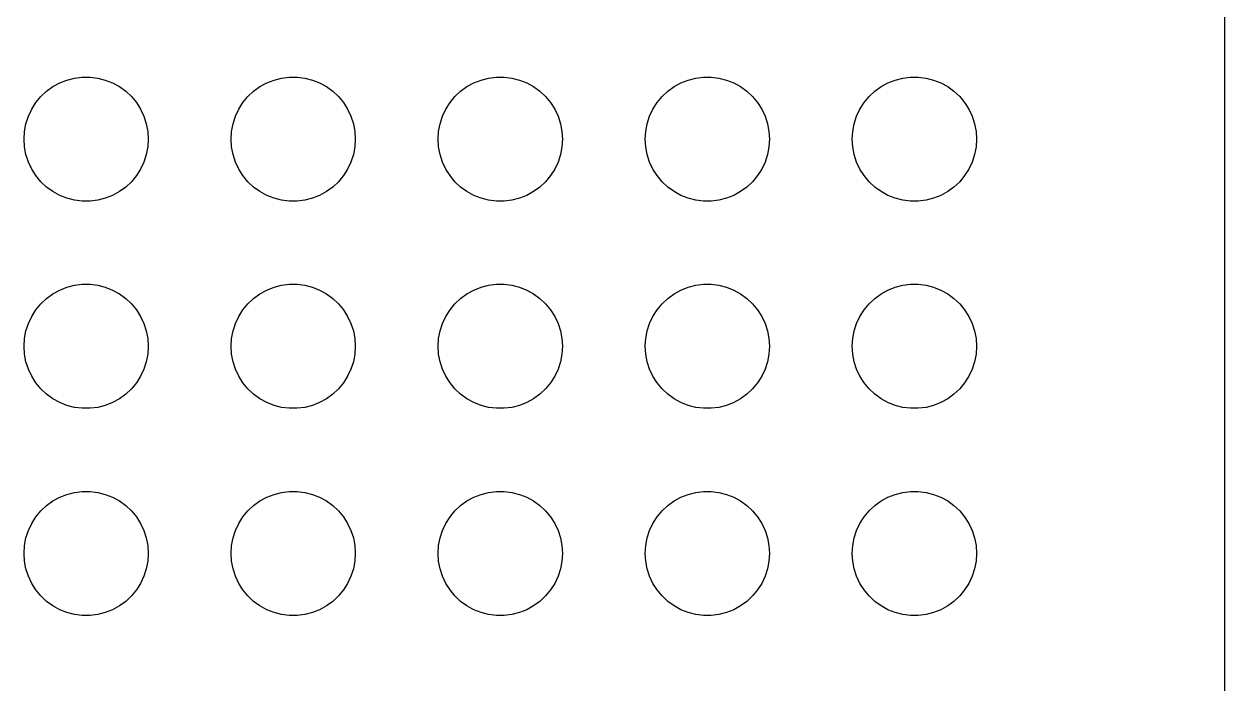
# Model space of a CAD drawing. Header units: metres. Extents: x -11 to 11, y -31 to 26.
# Drawn here: x -0.6 to 11, y 4.74 to 11.11 of the extents above; entities that cross this region are included whole.
import ezdxf

# ---------------------------------------------------------------- set-up
doc = ezdxf.new("R2010")
doc.units = ezdxf.units.M

msp = doc.modelspace()

# ---------------------------------------------------------------- linework, layer by layer
for p, q in [((11, -25), (11, 25)), ((-0.255463, 10.5429), (-0.18541, 10.5706)), ((-0.18541, 10.5706), (-0.112427, 10.5894)), ((-0.112427, 10.5894), (-0.037674, 10.5988)), ((-0.037674, 10.5988), (0.037674, 10.5988)), ((0.037674, 10.5988), (0.112427, 10.5894)), ((0.112427, 10.5894), (0.18541, 10.5706)), ((0.18541, 10.5706), (0.255463, 10.5429)), ((1.74452, 10.5429), (1.81458, 10.5706)), ((1.81458, 10.5706), (1.88756, 10.5894)), ((1.88756, 10.5894), (1.96231, 10.5988)), ((1.96231, 10.5988), (2.03767, 10.5988)), ((2.03767, 10.5988), (2.11243, 10.5894)), ((2.11243, 10.5894), (2.18541, 10.5706)), ((2.18541, 10.5706), (2.25546, 10.5429)), ((3.74452, 10.5429), (3.81458, 10.5706)), ((3.81458, 10.5706), (3.88756, 10.5894)), ((3.88756, 10.5894), (3.96231, 10.5988)), ((3.96231, 10.5988), (4.03767, 10.5988)), ((4.03767, 10.5988), (4.11243, 10.5894)), ((4.11243, 10.5894), (4.18541, 10.5706)), ((4.18541, 10.5706), (4.25546, 10.5429)), ((5.74452, 10.5429), (5.81458, 10.5706)), ((5.81458, 10.5706), (5.88756, 10.5894)), ((5.88756, 10.5894), (5.96231, 10.5988)), ((5.96231, 10.5988), (6.03767, 10.5988)), ((6.03767, 10.5988), (6.11243, 10.5894)), ((6.11243, 10.5894), (6.18541, 10.5706)), ((6.18541, 10.5706), (6.25546, 10.5429)), ((7.74452, 10.5429), (7.81458, 10.5706)), ((7.81458, 10.5706), (7.88756, 10.5894)), ((7.88756, 10.5894), (7.96231, 10.5988)), ((7.96231, 10.5988), (8.03767, 10.5988)), ((8.03767, 10.5988), (8.11243, 10.5894)), ((8.11243, 10.5894), (8.18541, 10.5706)), ((8.18541, 10.5706), (8.25546, 10.5429)), ((-0.437378, 10.4107), (-0.382446, 10.4623)), ((-0.382446, 10.4623), (-0.321487, 10.5066)), ((-0.321487, 10.5066), (-0.255463, 10.5429)), ((0.255463, 10.5429), (0.321487, 10.5066)), ((0.321487, 10.5066), (0.382446, 10.4623)), ((0.382446, 10.4623), (0.437378, 10.4107)), ((1.56261, 10.4107), (1.61754, 10.4623)), ((1.61754, 10.4623), (1.6785, 10.5066)), ((1.6785, 10.5066), (1.74452, 10.5429)), ((2.25546, 10.5429), (2.32149, 10.5066)), ((2.32149, 10.5066), (2.38245, 10.4623)), ((2.38245, 10.4623), (2.43738, 10.4107)), ((3.56261, 10.4107), (3.61754, 10.4623)), ((3.61754, 10.4623), (3.6785, 10.5066)), ((3.6785, 10.5066), (3.74452, 10.5429)), ((4.25546, 10.5429), (4.32149, 10.5066)), ((4.32149, 10.5066), (4.38245, 10.4623)), ((4.38245, 10.4623), (4.43738, 10.4107)), ((5.56261, 10.4107), (5.61754, 10.4623)), ((5.61754, 10.4623), (5.6785, 10.5066)), ((5.6785, 10.5066), (5.74452, 10.5429)), ((6.25546, 10.5429), (6.32149, 10.5066)), ((6.32149, 10.5066), (6.38245, 10.4623)), ((6.38245, 10.4623), (6.43738, 10.4107)), ((7.56261, 10.4107), (7.61754, 10.4623)), ((7.61754, 10.4623), (7.6785, 10.5066)), ((7.6785, 10.5066), (7.74452, 10.5429)), ((8.25546, 10.5429), (8.32149, 10.5066)), ((8.32149, 10.5066), (8.38245, 10.4623)), ((8.38245, 10.4623), (8.43738, 10.4107)), ((-0.525772, 10.289), (-0.485397, 10.3527)), ((-0.485397, 10.3527), (-0.437378, 10.4107)), ((0.437378, 10.4107), (0.485397, 10.3527)), ((0.485397, 10.3527), (0.525772, 10.289)), ((1.47421, 10.289), (1.51459, 10.3527)), ((1.51459, 10.3527), (1.56261, 10.4107)), ((2.43738, 10.4107), (2.4854, 10.3527)), ((2.4854, 10.3527), (2.52577, 10.289)), ((3.47421, 10.289), (3.51459, 10.3527)), ((3.51459, 10.3527), (3.56261, 10.4107)), ((4.43738, 10.4107), (4.4854, 10.3527)), ((4.4854, 10.3527), (4.52577, 10.289)), ((5.47421, 10.289), (5.51459, 10.3527)), ((5.51459, 10.3527), (5.56261, 10.4107)), ((6.43738, 10.4107), (6.4854, 10.3527)), ((6.4854, 10.3527), (6.52577, 10.289)), ((7.47421, 10.289), (7.51459, 10.3527)), ((7.51459, 10.3527), (7.56261, 10.4107)), ((8.43738, 10.4107), (8.4854, 10.3527)), ((8.4854, 10.3527), (8.52577, 10.289)), ((-0.581146, 10.1492), (-0.557861, 10.2209)), ((-0.557861, 10.2209), (-0.525772, 10.289)), ((0.525772, 10.289), (0.557861, 10.2209)), ((0.557861, 10.2209), (0.581146, 10.1492)), ((1.41884, 10.1492), (1.44212, 10.2209)), ((1.44212, 10.2209), (1.47421, 10.289)), ((2.52577, 10.289), (2.55786, 10.2209)), ((2.55786, 10.2209), (2.58115, 10.1492)), ((3.41884, 10.1492), (3.44212, 10.2209)), ((3.44212, 10.2209), (3.47421, 10.289)), ((4.52577, 10.289), (4.55786, 10.2209)), ((4.55786, 10.2209), (4.58115, 10.1492)), ((5.41884, 10.1492), (5.44212, 10.2209)), ((5.44212, 10.2209), (5.47421, 10.289)), ((6.52577, 10.289), (6.55786, 10.2209)), ((6.55786, 10.2209), (6.58115, 10.1492)), ((7.41884, 10.1492), (7.44212, 10.2209)), ((7.44212, 10.2209), (7.47421, 10.289)), ((8.52577, 10.289), (8.55786, 10.2209)), ((8.55786, 10.2209), (8.58115, 10.1492)), ((-0.595261, 10.0752), (-0.581146, 10.1492)), ((0.581146, 10.1492), (0.595261, 10.0752)), ((1.40472, 10.0752), (1.41884, 10.1492)), ((2.58115, 10.1492), (2.59526, 10.0752)), ((3.40472, 10.0752), (3.41884, 10.1492)), ((4.58115, 10.1492), (4.59526, 10.0752)), ((5.40472, 10.0752), (5.41884, 10.1492)), ((6.58115, 10.1492), (6.59526, 10.0752)), ((7.40472, 10.0752), (7.41884, 10.1492)), ((8.58115, 10.1492), (8.59526, 10.0752)), ((-0.599991, 10), (-0.595261, 10.0752)), ((-0.595261, 9.92479), (-0.599991, 10)), ((0.595261, 10.0752), (0.599991, 10)), ((0.599991, 10), (0.595261, 9.92479)), ((1.39999, 10), (1.40472, 10.0752)), ((1.40472, 9.92479), (1.39999, 10)), ((2.59526, 10.0752), (2.59999, 10)), ((2.59999, 10), (2.59526, 9.92479)), ((3.39999, 10), (3.40472, 10.0752)), ((3.40472, 9.92479), (3.39999, 10)), ((4.59526, 10.0752), (4.59999, 10)), ((4.59999, 10), (4.59526, 9.92479)), ((5.39999, 10), (5.40472, 10.0752)), ((5.40472, 9.92479), (5.39999, 10)), ((6.59526, 10.0752), (6.59999, 10)), ((6.59999, 10), (6.59526, 9.92479)), ((7.39999, 10), (7.40472, 10.0752)), ((7.40472, 9.92479), (7.39999, 10)), ((8.59526, 10.0752), (8.59999, 10)), ((8.59999, 10), (8.59526, 9.92479)), ((-0.581146, 9.85078), (-0.595261, 9.92479)), ((0.595261, 9.92479), (0.581146, 9.85078)), ((1.41884, 9.85078), (1.40472, 9.92479)), ((2.59526, 9.92479), (2.58115, 9.85078)), ((3.41884, 9.85078), (3.40472, 9.92479)), ((4.59526, 9.92479), (4.58115, 9.85078)), ((5.41884, 9.85078), (5.40472, 9.92479)), ((6.59526, 9.92479), (6.58115, 9.85078)), ((7.41884, 9.85078), (7.40472, 9.92479)), ((8.59526, 9.92479), (8.58115, 9.85078)), ((-0.557861, 9.77911), (-0.581146, 9.85078)), ((-0.525772, 9.71094), (-0.557861, 9.77911)), ((0.557861, 9.77911), (0.525772, 9.71094)), ((0.581146, 9.85078), (0.557861, 9.77911)), ((1.44212, 9.77911), (1.41884, 9.85078)), ((1.47421, 9.71094), (1.44212, 9.77911)), ((2.55786, 9.77911), (2.52577, 9.71094)), ((2.58115, 9.85078), (2.55786, 9.77911)), ((3.44212, 9.77911), (3.41884, 9.85078)), ((3.47421, 9.71094), (3.44212, 9.77911)), ((4.55786, 9.77911), (4.52577, 9.71094)), ((4.58115, 9.85078), (4.55786, 9.77911)), ((5.44212, 9.77911), (5.41884, 9.85078)), ((5.47421, 9.71094), (5.44212, 9.77911)), ((6.55786, 9.77911), (6.52577, 9.71094)), ((6.58115, 9.85078), (6.55786, 9.77911)), ((7.44212, 9.77911), (7.41884, 9.85078)), ((7.47421, 9.71094), (7.44212, 9.77911)), ((8.55786, 9.77911), (8.52577, 9.71094)), ((8.58115, 9.85078), (8.55786, 9.77911)), ((-0.485397, 9.64732), (-0.525772, 9.71094)), ((-0.437378, 9.58926), (-0.485397, 9.64732)), ((0.485397, 9.64732), (0.437378, 9.58926)), ((0.525772, 9.71094), (0.485397, 9.64732)), ((1.51459, 9.64732), (1.47421, 9.71094)), ((1.56261, 9.58926), (1.51459, 9.64732)), ((2.4854, 9.64732), (2.43738, 9.58926)), ((2.52577, 9.71094), (2.4854, 9.64732)), ((3.51459, 9.64732), (3.47421, 9.71094)), ((3.56261, 9.58926), (3.51459, 9.64732)), ((4.4854, 9.64732), (4.43738, 9.58926)), ((4.52577, 9.71094), (4.4854, 9.64732)), ((5.51459, 9.64732), (5.47421, 9.71094)), ((5.56261, 9.58926), (5.51459, 9.64732)), ((6.4854, 9.64732), (6.43738, 9.58926)), ((6.52577, 9.71094), (6.4854, 9.64732)), ((7.51459, 9.64732), (7.47421, 9.71094)), ((7.56261, 9.58926), (7.51459, 9.64732)), ((8.4854, 9.64732), (8.43738, 9.58926)), ((8.52577, 9.71094), (8.4854, 9.64732)), ((-0.382446, 9.53769), (-0.437378, 9.58926)), ((-0.321487, 9.49339), (-0.382446, 9.53769)), ((0.382446, 9.53769), (0.321487, 9.49339)), ((0.437378, 9.58926), (0.382446, 9.53769)), ((1.61754, 9.53769), (1.56261, 9.58926)), ((1.6785, 9.49339), (1.61754, 9.53769)), ((2.38245, 9.53769), (2.32149, 9.49339)), ((2.43738, 9.58926), (2.38245, 9.53769)), ((3.61754, 9.53769), (3.56261, 9.58926)), ((3.6785, 9.49339), (3.61754, 9.53769)), ((4.38245, 9.53769), (4.32149, 9.49339)), ((4.43738, 9.58926), (4.38245, 9.53769)), ((5.61754, 9.53769), (5.56261, 9.58926)), ((5.6785, 9.49339), (5.61754, 9.53769)), ((6.38245, 9.53769), (6.32149, 9.49339)), ((6.43738, 9.58926), (6.38245, 9.53769)), ((7.61754, 9.53769), (7.56261, 9.58926)), ((7.6785, 9.49339), (7.61754, 9.53769)), ((8.38245, 9.53769), (8.32149, 9.49339)), ((8.43738, 9.58926), (8.38245, 9.53769)), ((-0.255463, 9.45709), (-0.321487, 9.49339)), ((-0.18541, 9.42935), (-0.255463, 9.45709)), ((-0.112427, 9.41061), (-0.18541, 9.42935)), ((-0.037674, 9.40117), (-0.112427, 9.41061)), ((0.037674, 9.40117), (-0.037674, 9.40117)), ((0.112427, 9.41061), (0.037674, 9.40117)), ((0.18541, 9.42935), (0.112427, 9.41061)), ((0.255463, 9.45709), (0.18541, 9.42935)), ((0.321487, 9.49339), (0.255463, 9.45709)), ((1.74452, 9.45709), (1.6785, 9.49339)), ((1.81458, 9.42935), (1.74452, 9.45709)), ((1.88756, 9.41061), (1.81458, 9.42935)), ((1.96231, 9.40117), (1.88756, 9.41061)), ((2.03767, 9.40117), (1.96231, 9.40117)), ((2.11243, 9.41061), (2.03767, 9.40117)), ((2.18541, 9.42935), (2.11243, 9.41061)), ((2.25546, 9.45709), (2.18541, 9.42935)), ((2.32149, 9.49339), (2.25546, 9.45709)), ((3.74452, 9.45709), (3.6785, 9.49339)), ((3.81458, 9.42935), (3.74452, 9.45709)), ((3.88756, 9.41061), (3.81458, 9.42935)), ((3.96231, 9.40117), (3.88756, 9.41061)), ((4.03767, 9.40117), (3.96231, 9.40117)), ((4.11243, 9.41061), (4.03767, 9.40117)), ((4.18541, 9.42935), (4.11243, 9.41061)), ((4.25546, 9.45709), (4.18541, 9.42935)), ((4.32149, 9.49339), (4.25546, 9.45709)), ((5.74452, 9.45709), (5.6785, 9.49339)), ((5.81458, 9.42935), (5.74452, 9.45709)), ((5.88756, 9.41061), (5.81458, 9.42935)), ((5.96231, 9.40117), (5.88756, 9.41061)), ((6.03767, 9.40117), (5.96231, 9.40117)), ((6.11243, 9.41061), (6.03767, 9.40117)), ((6.18541, 9.42935), (6.11243, 9.41061)), ((6.25546, 9.45709), (6.18541, 9.42935)), ((6.32149, 9.49339), (6.25546, 9.45709)), ((7.74452, 9.45709), (7.6785, 9.49339)), ((7.81458, 9.42935), (7.74452, 9.45709)), ((7.88756, 9.41061), (7.81458, 9.42935)), ((7.96231, 9.40117), (7.88756, 9.41061)), ((8.03767, 9.40117), (7.96231, 9.40117)), ((8.11243, 9.41061), (8.03767, 9.40117)), ((8.18541, 9.42935), (8.11243, 9.41061)), ((8.25546, 9.45709), (8.18541, 9.42935)), ((8.32149, 9.49339), (8.25546, 9.45709)), ((-0.18541, 8.57063), (-0.112427, 8.58937)), ((-0.112427, 8.58937), (-0.037674, 8.59882)), ((-0.037674, 8.59882), (0.037674, 8.59882)), ((0.037674, 8.59882), (0.112427, 8.58937)), ((0.112427, 8.58937), (0.18541, 8.57063)), ((1.81458, 8.57063), (1.88756, 8.58937)), ((1.88756, 8.58937), (1.96231, 8.59882)), ((1.96231, 8.59882), (2.03767, 8.59882)), ((2.03767, 8.59882), (2.11243, 8.58937)), ((2.11243, 8.58937), (2.18541, 8.57063)), ((3.81458, 8.57063), (3.88756, 8.58937)), ((3.88756, 8.58937), (3.96231, 8.59882)), ((3.96231, 8.59882), (4.03767, 8.59882)), ((4.03767, 8.59882), (4.11243, 8.58937)), ((4.11243, 8.58937), (4.18541, 8.57063)), ((5.81458, 8.57063), (5.88756, 8.58937)), ((5.88756, 8.58937), (5.96231, 8.59882)), ((5.96231, 8.59882), (6.03767, 8.59882)), ((6.03767, 8.59882), (6.11243, 8.58937)), ((6.11243, 8.58937), (6.18541, 8.57063)), ((7.81458, 8.57063), (7.88756, 8.58937)), ((7.88756, 8.58937), (7.96231, 8.59882)), ((7.96231, 8.59882), (8.03767, 8.59882)), ((8.03767, 8.59882), (8.11243, 8.58937)), ((8.11243, 8.58937), (8.18541, 8.57063)), ((-0.382446, 8.4623), (-0.321487, 8.50659)), ((-0.321487, 8.50659), (-0.255463, 8.54289)), ((-0.255463, 8.54289), (-0.18541, 8.57063)), ((0.18541, 8.57063), (0.255463, 8.54289)), ((0.255463, 8.54289), (0.321487, 8.50659)), ((0.321487, 8.50659), (0.382446, 8.4623)), ((1.61754, 8.4623), (1.6785, 8.50659)), ((1.6785, 8.50659), (1.74452, 8.54289)), ((1.74452, 8.54289), (1.81458, 8.57063)), ((2.18541, 8.57063), (2.25546, 8.54289)), ((2.25546, 8.54289), (2.32149, 8.50659)), ((2.32149, 8.50659), (2.38245, 8.4623)), ((3.61754, 8.4623), (3.6785, 8.50659)), ((3.6785, 8.50659), (3.74452, 8.54289)), ((3.74452, 8.54289), (3.81458, 8.57063)), ((4.18541, 8.57063), (4.25546, 8.54289)), ((4.25546, 8.54289), (4.32149, 8.50659)), ((4.32149, 8.50659), (4.38245, 8.4623)), ((5.61754, 8.4623), (5.6785, 8.50659)), ((5.6785, 8.50659), (5.74452, 8.54289)), ((5.74452, 8.54289), (5.81458, 8.57063)), ((6.18541, 8.57063), (6.25546, 8.54289)), ((6.25546, 8.54289), (6.32149, 8.50659)), ((6.32149, 8.50659), (6.38245, 8.4623)), ((7.61754, 8.4623), (7.6785, 8.50659)), ((7.6785, 8.50659), (7.74452, 8.54289)), ((7.74452, 8.54289), (7.81458, 8.57063)), ((8.18541, 8.57063), (8.25546, 8.54289)), ((8.25546, 8.54289), (8.32149, 8.50659)), ((8.32149, 8.50659), (8.38245, 8.4623)), ((-0.525772, 8.28905), (-0.485397, 8.35266)), ((-0.485397, 8.35266), (-0.437378, 8.41072)), ((-0.437378, 8.41072), (-0.382446, 8.4623)), ((0.382446, 8.4623), (0.437378, 8.41072)), ((0.437378, 8.41072), (0.485397, 8.35266)), ((0.485397, 8.35266), (0.525772, 8.28905)), ((1.47421, 8.28905), (1.51459, 8.35266)), ((1.51459, 8.35266), (1.56261, 8.41072)), ((1.56261, 8.41072), (1.61754, 8.4623)), ((2.38245, 8.4623), (2.43738, 8.41072)), ((2.43738, 8.41072), (2.4854, 8.35266)), ((2.4854, 8.35266), (2.52577, 8.28905)), ((3.47421, 8.28905), (3.51459, 8.35266)), ((3.51459, 8.35266), (3.56261, 8.41072)), ((3.56261, 8.41072), (3.61754, 8.4623)), ((4.38245, 8.4623), (4.43738, 8.41072)), ((4.43738, 8.41072), (4.4854, 8.35266)), ((4.4854, 8.35266), (4.52577, 8.28905)), ((5.47421, 8.28905), (5.51459, 8.35266)), ((5.51459, 8.35266), (5.56261, 8.41072)), ((5.56261, 8.41072), (5.61754, 8.4623)), ((6.38245, 8.4623), (6.43738, 8.41072)), ((6.43738, 8.41072), (6.4854, 8.35266)), ((6.4854, 8.35266), (6.52577, 8.28905)), ((7.47421, 8.28905), (7.51459, 8.35266)), ((7.51459, 8.35266), (7.56261, 8.41072)), ((7.56261, 8.41072), (7.61754, 8.4623)), ((8.38245, 8.4623), (8.43738, 8.41072)), ((8.43738, 8.41072), (8.4854, 8.35266)), ((8.4854, 8.35266), (8.52577, 8.28905)), ((-0.557861, 8.22087), (-0.525772, 8.28905)), ((0.525772, 8.28905), (0.557861, 8.22087)), ((1.44212, 8.22087), (1.47421, 8.28905)), ((2.52577, 8.28905), (2.55786, 8.22087)), ((3.44212, 8.22087), (3.47421, 8.28905)), ((4.52577, 8.28905), (4.55786, 8.22087)), ((5.44212, 8.22087), (5.47421, 8.28905)), ((6.52577, 8.28905), (6.55786, 8.22087)), ((7.44212, 8.22087), (7.47421, 8.28905)), ((8.52577, 8.28905), (8.55786, 8.22087)), ((-0.595261, 8.0752), (-0.581146, 8.1492)), ((-0.581146, 8.1492), (-0.557861, 8.22087)), ((0.557861, 8.22087), (0.581146, 8.1492)), ((0.581146, 8.1492), (0.595261, 8.0752)), ((1.40472, 8.0752), (1.41884, 8.1492)), ((1.41884, 8.1492), (1.44212, 8.22087)), ((2.55786, 8.22087), (2.58115, 8.1492)), ((2.58115, 8.1492), (2.59526, 8.0752)), ((3.40472, 8.0752), (3.41884, 8.1492)), ((3.41884, 8.1492), (3.44212, 8.22087)), ((4.55786, 8.22087), (4.58115, 8.1492)), ((4.58115, 8.1492), (4.59526, 8.0752)), ((5.40472, 8.0752), (5.41884, 8.1492)), ((5.41884, 8.1492), (5.44212, 8.22087)), ((6.55786, 8.22087), (6.58115, 8.1492)), ((6.58115, 8.1492), (6.59526, 8.0752)), ((7.40472, 8.0752), (7.41884, 8.1492)), ((7.41884, 8.1492), (7.44212, 8.22087)), ((8.55786, 8.22087), (8.58115, 8.1492)), ((8.58115, 8.1492), (8.59526, 8.0752)), ((-0.599991, 8), (-0.595261, 8.0752)), ((0.595261, 8.0752), (0.599991, 8)), ((1.39999, 8), (1.40472, 8.0752)), ((2.59526, 8.0752), (2.59999, 8)), ((3.39999, 8), (3.40472, 8.0752)), ((4.59526, 8.0752), (4.59999, 8)), ((5.39999, 8), (5.40472, 8.0752)), ((6.59526, 8.0752), (6.59999, 8)), ((7.39999, 8), (7.40472, 8.0752)), ((8.59526, 8.0752), (8.59999, 8)), ((-0.595261, 7.92479), (-0.599991, 8)), ((-0.581146, 7.85078), (-0.595261, 7.92479)), ((0.595261, 7.92479), (0.581146, 7.85078)), ((0.599991, 8), (0.595261, 7.92479)), ((1.40472, 7.92479), (1.39999, 8)), ((1.41884, 7.85078), (1.40472, 7.92479)), ((2.59526, 7.92479), (2.58115, 7.85078)), ((2.59999, 8), (2.59526, 7.92479)), ((3.40472, 7.92479), (3.39999, 8)), ((3.41884, 7.85078), (3.40472, 7.92479)), ((4.59526, 7.92479), (4.58115, 7.85078)), ((4.59999, 8), (4.59526, 7.92479)), ((5.40472, 7.92479), (5.39999, 8)), ((5.41884, 7.85078), (5.40472, 7.92479)), ((6.59526, 7.92479), (6.58115, 7.85078)), ((6.59999, 8), (6.59526, 7.92479)), ((7.40472, 7.92479), (7.39999, 8)), ((7.41884, 7.85078), (7.40472, 7.92479)), ((8.59526, 7.92479), (8.58115, 7.85078)), ((8.59999, 8), (8.59526, 7.92479)), ((-0.557861, 7.77911), (-0.581146, 7.85078)), ((-0.525772, 7.71094), (-0.557861, 7.77911)), ((0.557861, 7.77911), (0.525772, 7.71094)), ((0.581146, 7.85078), (0.557861, 7.77911)), ((1.44212, 7.77911), (1.41884, 7.85078)), ((1.47421, 7.71094), (1.44212, 7.77911)), ((2.55786, 7.77911), (2.52577, 7.71094)), ((2.58115, 7.85078), (2.55786, 7.77911)), ((3.44212, 7.77911), (3.41884, 7.85078)), ((3.47421, 7.71094), (3.44212, 7.77911)), ((4.55786, 7.77911), (4.52577, 7.71094)), ((4.58115, 7.85078), (4.55786, 7.77911)), ((5.44212, 7.77911), (5.41884, 7.85078)), ((5.47421, 7.71094), (5.44212, 7.77911)), ((6.55786, 7.77911), (6.52577, 7.71094)), ((6.58115, 7.85078), (6.55786, 7.77911)), ((7.44212, 7.77911), (7.41884, 7.85078)), ((7.47421, 7.71094), (7.44212, 7.77911)), ((8.55786, 7.77911), (8.52577, 7.71094)), ((8.58115, 7.85078), (8.55786, 7.77911)), ((-0.485397, 7.64732), (-0.525772, 7.71094)), ((0.525772, 7.71094), (0.485397, 7.64732)), ((1.51459, 7.64732), (1.47421, 7.71094)), ((2.52577, 7.71094), (2.4854, 7.64732)), ((3.51459, 7.64732), (3.47421, 7.71094)), ((4.52577, 7.71094), (4.4854, 7.64732)), ((5.51459, 7.64732), (5.47421, 7.71094)), ((6.52577, 7.71094), (6.4854, 7.64732)), ((7.51459, 7.64732), (7.47421, 7.71094)), ((8.52577, 7.71094), (8.4854, 7.64732)), ((-0.437378, 7.58926), (-0.485397, 7.64732)), ((-0.382446, 7.53769), (-0.437378, 7.58926)), ((0.437378, 7.58926), (0.382446, 7.53769)), ((0.485397, 7.64732), (0.437378, 7.58926)), ((1.56261, 7.58926), (1.51459, 7.64732)), ((1.61754, 7.53769), (1.56261, 7.58926)), ((2.43738, 7.58926), (2.38245, 7.53769)), ((2.4854, 7.64732), (2.43738, 7.58926)), ((3.56261, 7.58926), (3.51459, 7.64732)), ((3.61754, 7.53769), (3.56261, 7.58926)), ((4.43738, 7.58926), (4.38245, 7.53769)), ((4.4854, 7.64732), (4.43738, 7.58926)), ((5.56261, 7.58926), (5.51459, 7.64732)), ((5.61754, 7.53769), (5.56261, 7.58926)), ((6.43738, 7.58926), (6.38245, 7.53769)), ((6.4854, 7.64732), (6.43738, 7.58926)), ((7.56261, 7.58926), (7.51459, 7.64732)), ((7.61754, 7.53769), (7.56261, 7.58926)), ((8.43738, 7.58926), (8.38245, 7.53769)), ((8.4854, 7.64732), (8.43738, 7.58926)), ((-0.321487, 7.49339), (-0.382446, 7.53769)), ((-0.255463, 7.45709), (-0.321487, 7.49339)), ((-0.18541, 7.42935), (-0.255463, 7.45709)), ((-0.112427, 7.41061), (-0.18541, 7.42935)), ((0.18541, 7.42935), (0.112427, 7.41061)), ((0.255463, 7.45709), (0.18541, 7.42935)), ((0.321487, 7.49339), (0.255463, 7.45709)), ((0.382446, 7.53769), (0.321487, 7.49339)), ((1.6785, 7.49339), (1.61754, 7.53769)), ((1.74452, 7.45709), (1.6785, 7.49339)), ((1.81458, 7.42935), (1.74452, 7.45709)), ((1.88756, 7.41061), (1.81458, 7.42935)), ((2.18541, 7.42935), (2.11243, 7.41061)), ((2.25546, 7.45709), (2.18541, 7.42935)), ((2.32149, 7.49339), (2.25546, 7.45709)), ((2.38245, 7.53769), (2.32149, 7.49339)), ((3.6785, 7.49339), (3.61754, 7.53769)), ((3.74452, 7.45709), (3.6785, 7.49339)), ((3.81458, 7.42935), (3.74452, 7.45709)), ((3.88756, 7.41061), (3.81458, 7.42935)), ((4.18541, 7.42935), (4.11243, 7.41061)), ((4.25546, 7.45709), (4.18541, 7.42935)), ((4.32149, 7.49339), (4.25546, 7.45709)), ((4.38245, 7.53769), (4.32149, 7.49339)), ((5.6785, 7.49339), (5.61754, 7.53769)), ((5.74452, 7.45709), (5.6785, 7.49339)), ((5.81458, 7.42935), (5.74452, 7.45709)), ((5.88756, 7.41061), (5.81458, 7.42935)), ((6.18541, 7.42935), (6.11243, 7.41061)), ((6.25546, 7.45709), (6.18541, 7.42935)), ((6.32149, 7.49339), (6.25546, 7.45709)), ((6.38245, 7.53769), (6.32149, 7.49339)), ((7.6785, 7.49339), (7.61754, 7.53769)), ((7.74452, 7.45709), (7.6785, 7.49339)), ((7.81458, 7.42935), (7.74452, 7.45709)), ((7.88756, 7.41061), (7.81458, 7.42935)), ((8.18541, 7.42935), (8.11243, 7.41061)), ((8.25546, 7.45709), (8.18541, 7.42935)), ((8.32149, 7.49339), (8.25546, 7.45709)), ((8.38245, 7.53769), (8.32149, 7.49339)), ((-0.037674, 7.40117), (-0.112427, 7.41061)), ((0.037674, 7.40117), (-0.037674, 7.40117)), ((0.112427, 7.41061), (0.037674, 7.40117)), ((1.96231, 7.40117), (1.88756, 7.41061)), ((2.03767, 7.40117), (1.96231, 7.40117)), ((2.11243, 7.41061), (2.03767, 7.40117)), ((3.96231, 7.40117), (3.88756, 7.41061)), ((4.03767, 7.40117), (3.96231, 7.40117)), ((4.11243, 7.41061), (4.03767, 7.40117)), ((5.96231, 7.40117), (5.88756, 7.41061)), ((6.03767, 7.40117), (5.96231, 7.40117)), ((6.11243, 7.41061), (6.03767, 7.40117)), ((7.96231, 7.40117), (7.88756, 7.41061)), ((8.03767, 7.40117), (7.96231, 7.40117)), ((8.11243, 7.41061), (8.03767, 7.40117)), ((-0.382446, 6.4623), (-0.321487, 6.50659)), ((-0.321487, 6.50659), (-0.255463, 6.54289)), ((-0.255463, 6.54289), (-0.18541, 6.57063)), ((-0.18541, 6.57063), (-0.112427, 6.58937)), ((-0.112427, 6.58937), (-0.037674, 6.59882)), ((-0.037674, 6.59882), (0.037674, 6.59882)), ((0.037674, 6.59882), (0.112427, 6.58937)), ((0.112427, 6.58937), (0.18541, 6.57063)), ((0.18541, 6.57063), (0.255463, 6.54289)), ((0.255463, 6.54289), (0.321487, 6.50659)), ((0.321487, 6.50659), (0.382446, 6.4623)), ((1.61754, 6.4623), (1.6785, 6.50659)), ((1.6785, 6.50659), (1.74452, 6.54289)), ((1.74452, 6.54289), (1.81458, 6.57063)), ((1.81458, 6.57063), (1.88756, 6.58937)), ((1.88756, 6.58937), (1.96231, 6.59882)), ((1.96231, 6.59882), (2.03767, 6.59882)), ((2.03767, 6.59882), (2.11243, 6.58937)), ((2.11243, 6.58937), (2.18541, 6.57063)), ((2.18541, 6.57063), (2.25546, 6.54289)), ((2.25546, 6.54289), (2.32149, 6.50659)), ((2.32149, 6.50659), (2.38245, 6.4623)), ((3.61754, 6.4623), (3.6785, 6.50659)), ((3.6785, 6.50659), (3.74452, 6.54289)), ((3.74452, 6.54289), (3.81458, 6.57063)), ((3.81458, 6.57063), (3.88756, 6.58937)), ((3.88756, 6.58937), (3.96231, 6.59882)), ((3.96231, 6.59882), (4.03767, 6.59882)), ((4.03767, 6.59882), (4.11243, 6.58937)), ((4.11243, 6.58937), (4.18541, 6.57063)), ((4.18541, 6.57063), (4.25546, 6.54289)), ((4.25546, 6.54289), (4.32149, 6.50659)), ((4.32149, 6.50659), (4.38245, 6.4623)), ((5.61754, 6.4623), (5.6785, 6.50659)), ((5.6785, 6.50659), (5.74452, 6.54289)), ((5.74452, 6.54289), (5.81458, 6.57063)), ((5.81458, 6.57063), (5.88756, 6.58937)), ((5.88756, 6.58937), (5.96231, 6.59882)), ((5.96231, 6.59882), (6.03767, 6.59882)), ((6.03767, 6.59882), (6.11243, 6.58937)), ((6.11243, 6.58937), (6.18541, 6.57063)), ((6.18541, 6.57063), (6.25546, 6.54289)), ((6.25546, 6.54289), (6.32149, 6.50659)), ((6.32149, 6.50659), (6.38245, 6.4623)), ((7.61754, 6.4623), (7.6785, 6.50659)), ((7.6785, 6.50659), (7.74452, 6.54289)), ((7.74452, 6.54289), (7.81458, 6.57063)), ((7.81458, 6.57063), (7.88756, 6.58937)), ((7.88756, 6.58937), (7.96231, 6.59882)), ((7.96231, 6.59882), (8.03767, 6.59882)), ((8.03767, 6.59882), (8.11243, 6.58937)), ((8.11243, 6.58937), (8.18541, 6.57063)), ((8.18541, 6.57063), (8.25546, 6.54289)), ((8.25546, 6.54289), (8.32149, 6.50659)), ((8.32149, 6.50659), (8.38245, 6.4623)), ((-0.485397, 6.35266), (-0.437378, 6.41072)), ((-0.437378, 6.41072), (-0.382446, 6.4623)), ((0.382446, 6.4623), (0.437378, 6.41072)), ((0.437378, 6.41072), (0.485397, 6.35266)), ((1.51459, 6.35266), (1.56261, 6.41072)), ((1.56261, 6.41072), (1.61754, 6.4623)), ((2.38245, 6.4623), (2.43738, 6.41072)), ((2.43738, 6.41072), (2.4854, 6.35266)), ((3.51459, 6.35266), (3.56261, 6.41072)), ((3.56261, 6.41072), (3.61754, 6.4623)), ((4.38245, 6.4623), (4.43738, 6.41072)), ((4.43738, 6.41072), (4.4854, 6.35266)), ((5.51459, 6.35266), (5.56261, 6.41072)), ((5.56261, 6.41072), (5.61754, 6.4623)), ((6.38245, 6.4623), (6.43738, 6.41072)), ((6.43738, 6.41072), (6.4854, 6.35266)), ((7.51459, 6.35266), (7.56261, 6.41072)), ((7.56261, 6.41072), (7.61754, 6.4623)), ((8.38245, 6.4623), (8.43738, 6.41072)), ((8.43738, 6.41072), (8.4854, 6.35266)), ((-0.557861, 6.22087), (-0.525772, 6.28905)), ((-0.525772, 6.28905), (-0.485397, 6.35266)), ((0.485397, 6.35266), (0.525772, 6.28905)), ((0.525772, 6.28905), (0.557861, 6.22087)), ((1.44212, 6.22087), (1.47421, 6.28905)), ((1.47421, 6.28905), (1.51459, 6.35266)), ((2.4854, 6.35266), (2.52577, 6.28905)), ((2.52577, 6.28905), (2.55786, 6.22087)), ((3.44212, 6.22087), (3.47421, 6.28905)), ((3.47421, 6.28905), (3.51459, 6.35266)), ((4.4854, 6.35266), (4.52577, 6.28905)), ((4.52577, 6.28905), (4.55786, 6.22087)), ((5.44212, 6.22087), (5.47421, 6.28905)), ((5.47421, 6.28905), (5.51459, 6.35266)), ((6.4854, 6.35266), (6.52577, 6.28905)), ((6.52577, 6.28905), (6.55786, 6.22087)), ((7.44212, 6.22087), (7.47421, 6.28905)), ((7.47421, 6.28905), (7.51459, 6.35266)), ((8.4854, 6.35266), (8.52577, 6.28905)), ((8.52577, 6.28905), (8.55786, 6.22087)), ((-0.595261, 6.0752), (-0.581146, 6.1492)), ((-0.581146, 6.1492), (-0.557861, 6.22087)), ((0.557861, 6.22087), (0.581146, 6.1492)), ((0.581146, 6.1492), (0.595261, 6.0752)), ((1.40472, 6.0752), (1.41884, 6.1492)), ((1.41884, 6.1492), (1.44212, 6.22087)), ((2.55786, 6.22087), (2.58115, 6.1492)), ((2.58115, 6.1492), (2.59526, 6.0752)), ((3.40472, 6.0752), (3.41884, 6.1492)), ((3.41884, 6.1492), (3.44212, 6.22087)), ((4.55786, 6.22087), (4.58115, 6.1492)), ((4.58115, 6.1492), (4.59526, 6.0752)), ((5.40472, 6.0752), (5.41884, 6.1492)), ((5.41884, 6.1492), (5.44212, 6.22087)), ((6.55786, 6.22087), (6.58115, 6.1492)), ((6.58115, 6.1492), (6.59526, 6.0752)), ((7.40472, 6.0752), (7.41884, 6.1492)), ((7.41884, 6.1492), (7.44212, 6.22087)), ((8.55786, 6.22087), (8.58115, 6.1492)), ((8.58115, 6.1492), (8.59526, 6.0752)), ((-0.599991, 6), (-0.595261, 6.0752)), ((0.595261, 6.0752), (0.599991, 6)), ((1.39999, 6), (1.40472, 6.0752)), ((2.59526, 6.0752), (2.59999, 6)), ((3.39999, 6), (3.40472, 6.0752)), ((4.59526, 6.0752), (4.59999, 6)), ((5.39999, 6), (5.40472, 6.0752)), ((6.59526, 6.0752), (6.59999, 6)), ((7.39999, 6), (7.40472, 6.0752)), ((8.59526, 6.0752), (8.59999, 6)), ((-0.595261, 5.92479), (-0.599991, 6)), ((-0.581146, 5.85078), (-0.595261, 5.92479)), ((0.595261, 5.92479), (0.581146, 5.85078)), ((0.599991, 6), (0.595261, 5.92479)), ((1.40472, 5.92479), (1.39999, 6)), ((1.41884, 5.85078), (1.40472, 5.92479)), ((2.59526, 5.92479), (2.58115, 5.85078)), ((2.59999, 6), (2.59526, 5.92479)), ((3.40472, 5.92479), (3.39999, 6)), ((3.41884, 5.85078), (3.40472, 5.92479)), ((4.59526, 5.92479), (4.58115, 5.85078)), ((4.59999, 6), (4.59526, 5.92479)), ((5.40472, 5.92479), (5.39999, 6)), ((5.41884, 5.85078), (5.40472, 5.92479)), ((6.59526, 5.92479), (6.58115, 5.85078)), ((6.59999, 6), (6.59526, 5.92479)), ((7.40472, 5.92479), (7.39999, 6)), ((7.41884, 5.85078), (7.40472, 5.92479)), ((8.59526, 5.92479), (8.58115, 5.85078)), ((8.59999, 6), (8.59526, 5.92479)), ((-0.557861, 5.77911), (-0.581146, 5.85078)), ((0.581146, 5.85078), (0.557861, 5.77911)), ((1.44212, 5.77911), (1.41884, 5.85078)), ((2.58115, 5.85078), (2.55786, 5.77911)), ((3.44212, 5.77911), (3.41884, 5.85078)), ((4.58115, 5.85078), (4.55786, 5.77911)), ((5.44212, 5.77911), (5.41884, 5.85078)), ((6.58115, 5.85078), (6.55786, 5.77911)), ((7.44212, 5.77911), (7.41884, 5.85078)), ((8.58115, 5.85078), (8.55786, 5.77911)), ((-0.525772, 5.71094), (-0.557861, 5.77911)), ((-0.485397, 5.64732), (-0.525772, 5.71094)), ((0.525772, 5.71094), (0.485397, 5.64732)), ((0.557861, 5.77911), (0.525772, 5.71094)), ((1.47421, 5.71094), (1.44212, 5.77911)), ((1.51459, 5.64732), (1.47421, 5.71094)), ((2.52577, 5.71094), (2.4854, 5.64732)), ((2.55786, 5.77911), (2.52577, 5.71094)), ((3.47421, 5.71094), (3.44212, 5.77911)), ((3.51459, 5.64732), (3.47421, 5.71094)), ((4.52577, 5.71094), (4.4854, 5.64732)), ((4.55786, 5.77911), (4.52577, 5.71094)), ((5.47421, 5.71094), (5.44212, 5.77911)), ((5.51459, 5.64732), (5.47421, 5.71094)), ((6.52577, 5.71094), (6.4854, 5.64732)), ((6.55786, 5.77911), (6.52577, 5.71094)), ((7.47421, 5.71094), (7.44212, 5.77911)), ((7.51459, 5.64732), (7.47421, 5.71094)), ((8.52577, 5.71094), (8.4854, 5.64732)), ((8.55786, 5.77911), (8.52577, 5.71094)), ((-0.437378, 5.58926), (-0.485397, 5.64732)), ((-0.382446, 5.53769), (-0.437378, 5.58926)), ((0.437378, 5.58926), (0.382446, 5.53769)), ((0.485397, 5.64732), (0.437378, 5.58926)), ((1.56261, 5.58926), (1.51459, 5.64732)), ((1.61754, 5.53769), (1.56261, 5.58926)), ((2.43738, 5.58926), (2.38245, 5.53769)), ((2.4854, 5.64732), (2.43738, 5.58926)), ((3.56261, 5.58926), (3.51459, 5.64732)), ((3.61754, 5.53769), (3.56261, 5.58926)), ((4.43738, 5.58926), (4.38245, 5.53769)), ((4.4854, 5.64732), (4.43738, 5.58926)), ((5.56261, 5.58926), (5.51459, 5.64732)), ((5.61754, 5.53769), (5.56261, 5.58926)), ((6.43738, 5.58926), (6.38245, 5.53769)), ((6.4854, 5.64732), (6.43738, 5.58926)), ((7.56261, 5.58926), (7.51459, 5.64732)), ((7.61754, 5.53769), (7.56261, 5.58926)), ((8.43738, 5.58926), (8.38245, 5.53769)), ((8.4854, 5.64732), (8.43738, 5.58926)), ((-0.321487, 5.49339), (-0.382446, 5.53769)), ((-0.255463, 5.45709), (-0.321487, 5.49339)), ((-0.18541, 5.42935), (-0.255463, 5.45709)), ((0.255463, 5.45709), (0.18541, 5.42935)), ((0.321487, 5.49339), (0.255463, 5.45709)), ((0.382446, 5.53769), (0.321487, 5.49339)), ((1.6785, 5.49339), (1.61754, 5.53769)), ((1.74452, 5.45709), (1.6785, 5.49339)), ((1.81458, 5.42935), (1.74452, 5.45709)), ((2.25546, 5.45709), (2.18541, 5.42935)), ((2.32149, 5.49339), (2.25546, 5.45709)), ((2.38245, 5.53769), (2.32149, 5.49339)), ((3.6785, 5.49339), (3.61754, 5.53769)), ((3.74452, 5.45709), (3.6785, 5.49339)), ((3.81458, 5.42935), (3.74452, 5.45709)), ((4.25546, 5.45709), (4.18541, 5.42935)), ((4.32149, 5.49339), (4.25546, 5.45709)), ((4.38245, 5.53769), (4.32149, 5.49339)), ((5.6785, 5.49339), (5.61754, 5.53769)), ((5.74452, 5.45709), (5.6785, 5.49339)), ((5.81458, 5.42935), (5.74452, 5.45709)), ((6.25546, 5.45709), (6.18541, 5.42935)), ((6.32149, 5.49339), (6.25546, 5.45709)), ((6.38245, 5.53769), (6.32149, 5.49339)), ((7.6785, 5.49339), (7.61754, 5.53769)), ((7.74452, 5.45709), (7.6785, 5.49339)), ((7.81458, 5.42935), (7.74452, 5.45709)), ((8.25546, 5.45709), (8.18541, 5.42935)), ((8.32149, 5.49339), (8.25546, 5.45709)), ((8.38245, 5.53769), (8.32149, 5.49339)), ((-0.112427, 5.41061), (-0.18541, 5.42935)), ((-0.037674, 5.40117), (-0.112427, 5.41061)), ((0.037674, 5.40117), (-0.037674, 5.40117)), ((0.112427, 5.41061), (0.037674, 5.40117)), ((0.18541, 5.42935), (0.112427, 5.41061)), ((1.88756, 5.41061), (1.81458, 5.42935)), ((1.96231, 5.40117), (1.88756, 5.41061)), ((2.03767, 5.40117), (1.96231, 5.40117)), ((2.11243, 5.41061), (2.03767, 5.40117)), ((2.18541, 5.42935), (2.11243, 5.41061)), ((3.88756, 5.41061), (3.81458, 5.42935)), ((3.96231, 5.40117), (3.88756, 5.41061)), ((4.03767, 5.40117), (3.96231, 5.40117)), ((4.11243, 5.41061), (4.03767, 5.40117)), ((4.18541, 5.42935), (4.11243, 5.41061)), ((5.88756, 5.41061), (5.81458, 5.42935)), ((5.96231, 5.40117), (5.88756, 5.41061)), ((6.03767, 5.40117), (5.96231, 5.40117)), ((6.11243, 5.41061), (6.03767, 5.40117)), ((6.18541, 5.42935), (6.11243, 5.41061)), ((7.88756, 5.41061), (7.81458, 5.42935)), ((7.96231, 5.40117), (7.88756, 5.41061)), ((8.03767, 5.40117), (7.96231, 5.40117)), ((8.11243, 5.41061), (8.03767, 5.40117)), ((8.18541, 5.42935), (8.11243, 5.41061))]:
    msp.add_line(p, q)

doc.saveas('drawing.dxf')
